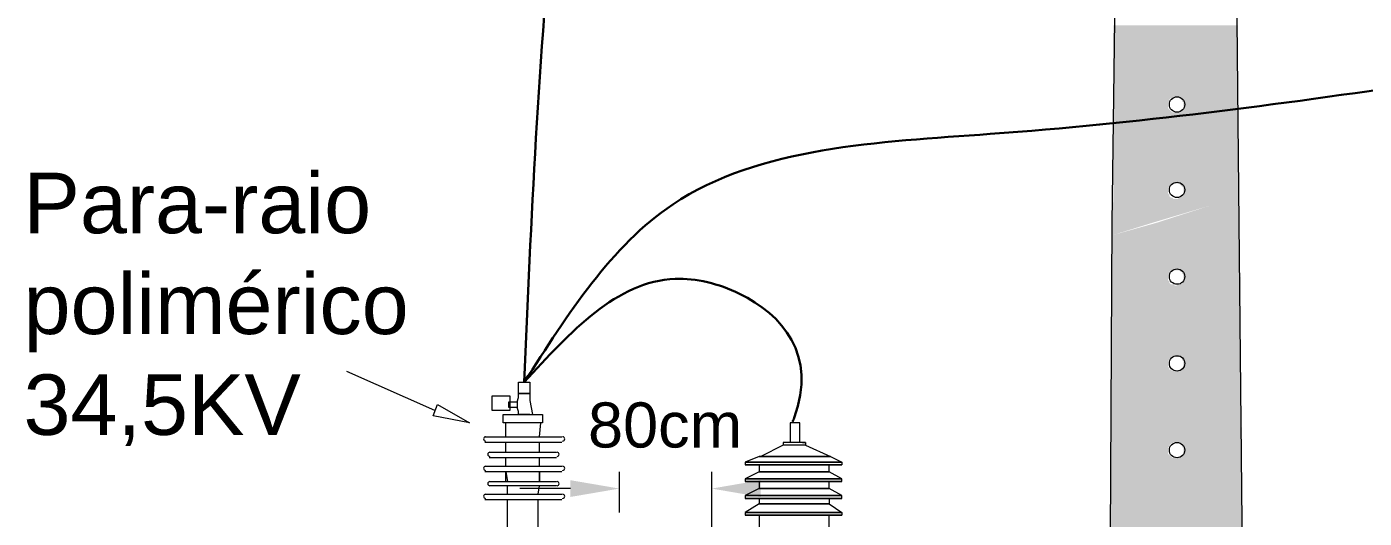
# Model space of a CAD drawing. Header units: millimetres. Extents: x 3949 to 6037, y -1956 to 1273.
# Drawn here: x 4912.5 to 4959.15, y -1467.75 to -1450.6 of the extents above; entities that cross this region are included whole.
import ezdxf

# ---------------------------------------------------------------- set-up
doc = ezdxf.new("R2010")
doc.units = ezdxf.units.MM
doc.layers.add('PADRÃO DE ENTRADA', color=7, linetype='Continuous', lineweight=0)
doc.styles.add('ARIAL', font='arial.ttf')

msp = doc.modelspace()

# ---------------------------------------------------------------- linework, layer by layer
at = {"layer": 'PADRÃO DE ENTRADA', "lineweight": 5}
for points in [[(4950.452, -1448.02), (4950.452, -1449.485), (4950.354, -1457.442), (4950.257, -1474.92)], [(4955.236, -1501.527), (4954.797, -1457.442), (4954.699, -1448.02), (4954.699, -1448.069)], [(4929.606, -1463.691), (4929.654, -1463.545), (4929.654, -1463.398), (4930.045, -1463.398), (4930.045, -1463.643), (4930.143, -1464.131)], [(4930.045, -1464.131), (4929.654, -1464.131), (4929.654, -1464.033), (4929.606, -1463.887)], [(4929.215, -1464.912), (4929.215, -1464.424)], [(4930.387, -1464.912), (4930.436, -1464.424)], [(4939.467, -1465.107), (4939.467, -1464.424), (4939.126, -1464.424), (4939.126, -1465.107)], [(4939.467, -1464.424), (4939.467, -1464.424)], [(4928.483, -1464.912), (4931.168, -1464.912)], [(4931.168, -1465.107), (4928.483, -1465.107)], [(4928.629, -1465.449), (4930.973, -1465.449)], [(4929.215, -1465.449), (4929.215, -1465.107)], [(4930.387, -1465.449), (4930.387, -1465.107)], [(4939.663, -1465.107), (4939.565, -1465.107), (4939.663, -1465.107), (4939.663, -1465.205), (4939.565, -1465.205), (4939.223, -1465.205), (4939.028, -1465.205), (4938.882, -1465.205), (4938.1, -1465.595), (4938.052, -1465.595), (4938.345, -1465.595), (4939.223, -1465.595), (4938.345, -1465.595), (4938.052, -1465.595), (4937.563, -1465.791), (4937.563, -1465.888), (4937.71, -1465.888), (4937.563, -1465.888)], [(4939.565, -1465.107), (4939.223, -1465.107), (4939.028, -1465.107), (4938.882, -1465.107), (4938.882, -1465.205)], [(4939.028, -1465.107), (4938.882, -1465.107)], [(4939.663, -1465.205), (4940.541, -1465.595), (4940.932, -1465.791), (4940.834, -1465.791), (4940.493, -1465.791), (4940.883, -1465.791), (4940.932, -1465.791), (4940.932, -1465.888), (4940.883, -1465.888), (4940.493, -1465.888), (4940.834, -1465.888), (4940.932, -1465.888)], [(4928.483, -1465.937), (4931.168, -1465.937)], [(4930.973, -1465.644), (4928.629, -1465.644)], [(4929.215, -1465.937), (4929.215, -1465.644)], [(4930.387, -1465.937), (4930.387, -1465.644)], [(4937.563, -1465.791), (4937.71, -1465.791), (4937.563, -1465.791)], [(4938.052, -1465.888), (4938.052, -1466.132), (4938.442, -1466.132), (4939.223, -1466.132), (4938.442, -1466.132), (4938.052, -1466.132), (4937.563, -1466.376), (4937.563, -1466.474), (4937.71, -1466.474), (4937.563, -1466.474)], [(4937.563, -1465.888), (4937.563, -1465.888)], [(4937.71, -1465.791), (4938.1, -1465.791), (4937.71, -1465.791)], [(4938.1, -1465.888), (4937.71, -1465.888), (4938.1, -1465.888)], [(4938.052, -1465.595), (4938.345, -1465.595), (4938.052, -1465.595)], [(4938.296, -1465.595), (4938.1, -1465.595), (4938.296, -1465.595)], [(4939.956, -1465.888), (4939.223, -1465.888), (4938.637, -1465.888), (4938.1, -1465.888), (4938.637, -1465.888), (4939.223, -1465.888), (4938.637, -1465.888)], [(4938.345, -1465.595), (4939.223, -1465.595), (4938.345, -1465.595)], [(4940.2, -1465.595), (4939.223, -1465.595), (4940.2, -1465.595)], [(4939.223, -1465.791), (4939.956, -1465.791), (4939.223, -1465.791)], [(4939.223, -1465.888), (4939.956, -1465.888), (4939.223, -1465.888)], [(4939.956, -1465.791), (4940.493, -1465.791), (4939.956, -1465.791)], [(4940.493, -1465.888), (4939.956, -1465.888), (4940.493, -1465.888)], [(4940.541, -1465.595), (4940.2, -1465.595), (4940.541, -1465.595)], [(4940.932, -1466.474), (4940.932, -1466.376), (4940.883, -1466.376), (4940.493, -1466.376), (4940.834, -1466.376), (4940.932, -1466.376), (4940.493, -1466.132), (4940.493, -1465.888)], [(4931.168, -1466.132), (4928.483, -1466.132)], [(4929.215, -1466.474), (4929.215, -1466.132), (4929.264, -1466.474)], [(4930.387, -1466.132), (4930.387, -1466.474), (4930.387, -1466.132)], [(4933.17, -1467.548), (4933.17, -1466.132)], [(4936.392, -1468.329), (4936.392, -1466.132)], [(4937.563, -1466.376), (4937.563, -1466.376)], [(4937.71, -1466.376), (4937.563, -1466.376), (4937.71, -1466.376)], [(4940.102, -1466.132), (4939.223, -1466.132), (4940.102, -1466.132)], [(4940.493, -1466.376), (4939.956, -1466.376), (4940.493, -1466.376)], [(4940.493, -1466.132), (4940.102, -1466.132), (4940.493, -1466.132)], [(4928.629, -1466.474), (4930.973, -1466.474)], [(4930.973, -1466.621), (4928.629, -1466.621)], [(4929.264, -1466.913), (4929.264, -1466.621)], [(4931.461, -1466.718), (4929.703, -1466.718)], [(4930.338, -1466.913), (4930.387, -1466.621)], [(4938.052, -1466.474), (4938.052, -1466.718), (4938.442, -1466.718), (4939.223, -1466.718), (4938.442, -1466.718), (4938.052, -1466.718), (4937.563, -1466.962), (4937.563, -1467.06), (4937.71, -1467.06), (4937.563, -1467.06)], [(4937.563, -1466.474), (4937.563, -1466.474)], [(4938.1, -1466.474), (4937.71, -1466.474), (4938.1, -1466.474)], [(4939.956, -1466.474), (4939.223, -1466.474), (4938.637, -1466.474), (4938.1, -1466.474), (4938.637, -1466.474), (4939.223, -1466.474), (4938.637, -1466.474)], [(4938.1, -1466.718), (4939.809, -1466.718)], [(4939.223, -1466.474), (4939.956, -1466.474), (4939.223, -1466.474)], [(4940.102, -1466.718), (4939.223, -1466.718), (4940.102, -1466.718)], [(4940.493, -1466.474), (4939.956, -1466.474), (4940.493, -1466.474)], [(4940.493, -1466.718), (4940.102, -1466.718), (4940.493, -1466.718)], [(4940.932, -1467.06), (4940.932, -1466.962), (4940.834, -1466.962), (4940.493, -1466.962), (4940.883, -1466.962), (4940.932, -1466.962), (4940.493, -1466.718), (4940.493, -1466.474), (4940.834, -1466.474), (4940.932, -1466.474), (4940.883, -1466.474), (4940.493, -1466.474)], [(4928.483, -1466.913), (4931.168, -1466.913)], [(4931.168, -1467.109), (4928.483, -1467.109)], [(4930.631, -1468.915), (4929.996, -1468.525), (4929.264, -1468.525), (4929.264, -1467.109)], [(4930.631, -1468.329), (4930.338, -1468.085), (4930.338, -1467.109)], [(4937.563, -1466.962), (4937.563, -1466.962)], [(4937.71, -1466.962), (4937.563, -1466.962), (4937.71, -1466.962)], [(4938.052, -1467.06), (4938.052, -1467.255), (4938.442, -1467.255), (4939.223, -1467.255), (4938.442, -1467.255), (4938.052, -1467.255), (4937.563, -1467.548), (4937.563, -1467.646), (4937.71, -1467.646), (4937.563, -1467.646)], [(4937.563, -1467.06), (4937.563, -1467.06)], [(4938.1, -1466.962), (4937.71, -1466.962), (4938.1, -1466.962)], [(4938.1, -1467.06), (4937.71, -1467.06), (4938.1, -1467.06)], [(4939.956, -1467.06), (4939.223, -1467.06), (4938.637, -1467.06), (4938.1, -1467.06), (4938.637, -1467.06), (4939.223, -1467.06), (4938.637, -1467.06)], [(4939.223, -1467.06), (4939.956, -1467.06), (4939.223, -1467.06)], [(4940.102, -1467.255), (4939.223, -1467.255), (4940.102, -1467.255)], [(4940.493, -1466.962), (4939.956, -1466.962), (4940.493, -1466.962)], [(4940.493, -1467.06), (4939.956, -1467.06), (4940.493, -1467.06)], [(4940.493, -1467.255), (4940.102, -1467.255), (4940.493, -1467.255)], [(4940.493, -1467.06), (4940.883, -1467.06), (4940.932, -1467.06), (4940.834, -1467.06), (4940.493, -1467.06), (4940.493, -1467.255), (4940.932, -1467.548), (4940.834, -1467.548), (4940.493, -1467.548), (4940.883, -1467.548), (4940.932, -1467.548), (4940.932, -1467.646), (4940.883, -1467.646), (4940.493, -1467.646), (4940.834, -1467.646), (4940.932, -1467.646)], [(4937.563, -1467.548), (4937.563, -1467.548)], [(4937.71, -1467.548), (4937.563, -1467.548), (4937.71, -1467.548)], [(4937.563, -1467.646), (4937.563, -1467.646)], [(4938.1, -1467.646), (4937.71, -1467.646), (4938.1, -1467.646)], [(4938.052, -1467.646), (4938.052, -1468.573)], [(4939.956, -1467.646), (4939.223, -1467.646), (4938.637, -1467.646), (4938.1, -1467.646), (4938.637, -1467.646), (4939.223, -1467.646), (4938.637, -1467.646)], [(4939.223, -1467.646), (4939.956, -1467.646), (4939.223, -1467.646)], [(4940.493, -1467.548), (4939.956, -1467.548), (4940.493, -1467.548)], [(4940.493, -1467.646), (4939.956, -1467.646), (4940.493, -1467.646)], [(4940.493, -1468.573), (4940.493, -1467.646)]]:
    msp.add_lwpolyline(points, dxfattribs=at)
at = {"layer": 'PADRÃO DE ENTRADA', "color": 150, "lineweight": 5, "true_color": 0x007eff}
msp.add_lwpolyline([(4923.65, -1462.617), (4926.725, -1463.984)], dxfattribs=at)
at = {"layer": 'PADRÃO DE ENTRADA', "lineweight": 5}
for points in [[(4929.654, -1463.008), (4930.045, -1463.008), (4930.045, -1463.398), (4929.654, -1463.398)], [(4928.727, -1463.984), (4929.362, -1463.984), (4929.362, -1463.496), (4928.727, -1463.496)], [(4929.313, -1463.691), (4929.606, -1463.691), (4929.606, -1463.887), (4929.313, -1463.887)], [(4930.484, -1464.424), (4929.117, -1464.424), (4929.117, -1464.131), (4930.484, -1464.131)], [(4938.1, -1465.595), (4938.296, -1465.595), (4938.1, -1465.595), (4938.052, -1465.595)], [(4938.637, -1465.791), (4939.223, -1465.791), (4938.637, -1465.791), (4938.1, -1465.791)], [(4938.1, -1466.376), (4937.71, -1466.376)], [(4939.956, -1466.376), (4939.223, -1466.376), (4938.637, -1466.376), (4938.1, -1466.376), (4938.637, -1466.376), (4939.223, -1466.376)], [(4939.956, -1466.962), (4939.223, -1466.962), (4938.637, -1466.962), (4938.1, -1466.962), (4938.637, -1466.962), (4939.223, -1466.962)], [(4938.1, -1467.548), (4937.71, -1467.548)], [(4939.956, -1467.548), (4939.223, -1467.548), (4938.637, -1467.548), (4938.1, -1467.548), (4938.637, -1467.548), (4939.223, -1467.548)]]:
    msp.add_lwpolyline(points, close=True, dxfattribs=at)
at = {"layer": 'PADRÃO DE ENTRADA', "color": 150, "lineweight": 5, "true_color": 0x007eff}
msp.add_lwpolyline([(4926.823, -1463.789), (4927.946, -1464.424), (4926.676, -1464.18)], close=True, dxfattribs=at)
at = {"layer": 'PADRÃO DE ENTRADA', "lineweight": 5}
for centre in [(4952.624, -1453.317), (4952.624, -1456.295), (4952.624, -1459.322), (4952.624, -1462.349), (4952.624, -1465.376)]:
    msp.add_circle(centre, 0.268, dxfattribs=at)
for centre, start, end in [((4928.507, -1464.985), 90.0209, 269.9791), ((4931.192, -1464.985), 270.0209, 89.9791), ((4928.654, -1465.522), 90.0209, 269.9791), ((4930.997, -1465.522), 270.0209, 89.9791), ((4928.507, -1466.01), 90.0209, 269.9791), ((4931.192, -1466.01), 270.0209, 89.9791), ((4928.654, -1466.547), 90.0209, 269.9791), ((4930.997, -1466.547), 270.0209, 89.9791), ((4928.507, -1466.987), 90.0209, 269.9791), ((4931.192, -1466.987), 270.0209, 89.9791)]:
    msp.add_arc(centre, 0.0733, start, end, dxfattribs=at)
at = {"layer": 'PADRÃO DE ENTRADA', "lineweight": 30}
for points in [[(4982.307, -1424), (4980.084, -1423.512), (4978.843, -1420.239), (4977.676, -1410.321), (4977.165, -1409.883), (4972.86, -1409.154), (4956.004, -1408.862), (4948.479, -1409.717), (4946.015, -1410.394), (4934.291, -1427.966), (4929.85, -1463.008)], [(4982.307, -1424), (4979.097, -1433.889), (4976.473, -1446.653), (4961.315, -1452.556), (4946.104, -1454.344), (4935.032, -1456.803), (4929.85, -1463.008)], [(4929.85, -1463.008), (4935.115, -1459.402), (4937.359, -1459.917), (4939.272, -1464.246), (4939.223, -1464.375), (4939.272, -1464.246)]]:
    msp.add_spline(points, degree=3, dxfattribs=at)
at = {"layer": 'PADRÃO DE ENTRADA', "color": 8}
for points in [[(4954.748, -1450.559), (4950.403, -1450.559), (4954.748, -1453.048)], [(4950.403, -1450.559), (4954.748, -1453.048), (4950.403, -1453.048)], [(4952.502, -1453.048), (4952.502, -1453.048), (4950.403, -1453.048)], [(4952.502, -1453.048), (4950.403, -1453.048), (4952.551, -1453.048)], [(4952.502, -1453.048), (4950.403, -1453.048), (4952.454, -1453.097)], [(4950.403, -1453.048), (4952.454, -1453.097), (4950.403, -1453.097)], [(4952.405, -1453.097), (4952.405, -1453.097), (4950.403, -1453.097)], [(4952.405, -1453.097), (4950.403, -1453.097), (4952.454, -1453.097)], [(4952.405, -1453.097), (4950.403, -1453.097), (4952.356, -1453.146)], [(4950.403, -1453.097), (4952.356, -1453.146), (4950.403, -1453.146)], [(4952.356, -1453.146), (4950.403, -1453.146), (4952.356, -1453.195)], [(4950.403, -1453.146), (4952.356, -1453.195), (4950.403, -1453.195)], [(4952.356, -1453.195), (4950.403, -1453.195), (4952.307, -1453.244)], [(4950.403, -1453.195), (4952.307, -1453.244), (4950.403, -1453.244)], [(4952.307, -1453.244), (4950.403, -1453.244), (4952.307, -1453.293)], [(4950.403, -1453.244), (4952.307, -1453.293), (4950.403, -1453.293)], [(4952.307, -1453.293), (4950.403, -1453.293), (4952.307, -1453.341)], [(4950.403, -1453.293), (4952.307, -1453.341), (4950.403, -1453.341)], [(4952.307, -1453.341), (4950.403, -1453.341), (4952.307, -1453.39)], [(4950.403, -1453.341), (4952.307, -1453.39), (4950.403, -1453.39)], [(4952.6, -1453.048), (4954.748, -1453.048), (4952.649, -1453.048)], [(4954.748, -1453.048), (4952.649, -1453.048), (4954.748, -1453.097)], [(4952.649, -1453.048), (4954.748, -1453.097), (4952.698, -1453.097)], [(4952.698, -1453.097), (4954.748, -1453.097), (4952.747, -1453.097)], [(4954.748, -1453.097), (4952.747, -1453.097), (4954.748, -1453.146)], [(4952.747, -1453.097), (4954.748, -1453.146), (4952.795, -1453.146)], [(4954.748, -1453.146), (4952.795, -1453.146), (4954.748, -1453.195)], [(4952.795, -1453.146), (4954.748, -1453.195), (4952.795, -1453.195)], [(4954.748, -1453.195), (4952.795, -1453.195), (4954.748, -1453.244)], [(4952.795, -1453.195), (4954.748, -1453.244), (4952.844, -1453.244)], [(4954.748, -1453.244), (4952.844, -1453.244), (4954.748, -1453.293)], [(4952.844, -1453.244), (4954.748, -1453.293), (4952.844, -1453.293)], [(4954.748, -1453.293), (4952.844, -1453.293), (4954.748, -1453.341)], [(4952.844, -1453.293), (4954.748, -1453.341), (4952.844, -1453.341)], [(4954.748, -1453.341), (4952.844, -1453.341), (4954.748, -1453.39)], [(4952.844, -1453.341), (4954.748, -1453.39), (4952.844, -1453.39)], [(4952.307, -1453.39), (4950.403, -1453.39), (4952.307, -1453.439)], [(4950.403, -1453.39), (4952.307, -1453.439), (4950.403, -1453.439)], [(4952.307, -1453.439), (4950.403, -1453.439), (4952.356, -1453.488)], [(4950.403, -1453.439), (4952.356, -1453.488), (4950.403, -1453.488)], [(4950.403, -1453.488), (4952.356, -1453.488), (4952.356, -1453.488)], [(4952.356, -1453.488), (4952.356, -1453.488), (4950.403, -1453.488)], [(4952.356, -1453.488), (4950.403, -1453.488), (4952.405, -1453.537)], [(4950.403, -1453.488), (4952.405, -1453.537), (4950.403, -1453.537)], [(4952.405, -1453.537), (4950.403, -1453.537), (4952.454, -1453.585)], [(4950.403, -1453.537), (4952.454, -1453.585), (4950.403, -1453.585)], [(4952.502, -1453.585), (4952.502, -1453.585), (4950.403, -1453.585)], [(4952.502, -1453.585), (4950.403, -1453.585), (4952.454, -1453.585)], [(4952.551, -1453.585), (4952.551, -1453.585), (4950.403, -1453.585)], [(4952.551, -1453.585), (4950.403, -1453.585), (4952.502, -1453.585)], [(4954.748, -1453.585), (4950.403, -1453.585), (4954.797, -1456.075)], [(4950.403, -1453.585), (4954.797, -1456.075), (4950.403, -1456.075)], [(4952.747, -1453.537), (4954.748, -1453.585), (4952.698, -1453.585)], [(4952.795, -1453.488), (4954.748, -1453.537), (4952.747, -1453.537)], [(4954.748, -1453.537), (4952.747, -1453.537), (4954.748, -1453.585)], [(4952.844, -1453.439), (4954.748, -1453.488), (4952.795, -1453.488)], [(4952.795, -1453.488), (4954.748, -1453.488), (4954.748, -1453.488)], [(4954.748, -1453.488), (4954.748, -1453.488), (4952.795, -1453.488)], [(4954.748, -1453.488), (4952.795, -1453.488), (4954.748, -1453.537)], [(4954.748, -1453.39), (4952.844, -1453.39), (4954.748, -1453.439)], [(4952.844, -1453.39), (4954.748, -1453.439), (4952.844, -1453.439)], [(4954.748, -1453.439), (4952.844, -1453.439), (4954.748, -1453.488)], [(4952.502, -1456.075), (4952.502, -1456.075), (4950.403, -1456.075)], [(4952.502, -1456.075), (4950.403, -1456.075), (4952.551, -1456.075)], [(4952.454, -1456.075), (4952.454, -1456.075), (4950.403, -1456.075)], [(4952.454, -1456.075), (4950.403, -1456.075), (4952.502, -1456.075)], [(4952.454, -1456.075), (4950.403, -1456.075), (4952.405, -1456.124)], [(4950.403, -1456.075), (4952.405, -1456.124), (4950.403, -1456.124)], [(4952.405, -1456.124), (4950.403, -1456.124), (4952.356, -1456.173)], [(4950.403, -1456.124), (4952.356, -1456.173), (4950.403, -1456.173)], [(4952.6, -1456.075), (4954.797, -1456.075), (4952.649, -1456.075)], [(4952.649, -1456.075), (4954.797, -1456.075), (4952.698, -1456.075)], [(4954.797, -1456.075), (4952.698, -1456.075), (4954.797, -1456.124)], [(4952.698, -1456.075), (4954.797, -1456.124), (4952.747, -1456.124)], [(4954.797, -1456.124), (4952.747, -1456.124), (4954.797, -1456.173)], [(4952.747, -1456.124), (4954.797, -1456.173), (4952.795, -1456.173)], [(4950.403, -1456.173), (4952.356, -1456.173), (4952.356, -1456.173)], [(4952.356, -1456.173), (4952.356, -1456.173), (4950.403, -1456.173)], [(4952.356, -1456.173), (4950.403, -1456.173), (4952.307, -1456.222)], [(4950.403, -1456.173), (4952.307, -1456.222), (4950.403, -1456.222)], [(4952.307, -1456.222), (4950.403, -1456.222), (4952.307, -1456.271)], [(4950.403, -1456.222), (4952.307, -1456.271), (4950.403, -1456.271)], [(4952.307, -1456.271), (4950.403, -1456.271), (4952.307, -1456.319)], [(4950.403, -1456.271), (4952.307, -1456.319), (4950.403, -1456.319)], [(4952.307, -1456.319), (4950.403, -1456.319), (4952.307, -1456.368)], [(4950.403, -1456.319), (4952.307, -1456.368), (4950.403, -1456.368)], [(4952.307, -1456.368), (4950.403, -1456.368), (4952.307, -1456.417)], [(4950.403, -1456.368), (4952.307, -1456.417), (4950.403, -1456.417)], [(4952.307, -1456.417), (4950.403, -1456.417), (4952.356, -1456.466)], [(4950.403, -1456.417), (4952.356, -1456.466), (4950.403, -1456.466)], [(4952.356, -1456.466), (4950.403, -1456.466), (4952.356, -1456.515)], [(4950.403, -1456.466), (4952.356, -1456.515), (4950.403, -1456.515)], [(4952.356, -1456.515), (4950.403, -1456.515), (4952.405, -1456.564)], [(4950.403, -1456.515), (4952.405, -1456.564), (4950.403, -1456.564)], [(4952.454, -1456.564), (4952.454, -1456.564), (4950.403, -1456.564)], [(4952.454, -1456.564), (4950.403, -1456.564), (4952.405, -1456.564)], [(4952.454, -1456.564), (4950.403, -1456.564), (4952.502, -1456.612)], [(4950.403, -1456.564), (4952.502, -1456.612), (4950.403, -1456.612)], [(4954.797, -1456.515), (4954.797, -1457.442), (4951.917, -1457.442)], [(4952.698, -1456.564), (4954.602, -1456.612), (4952.649, -1456.612)], [(4952.747, -1456.564), (4954.651, -1456.564), (4952.698, -1456.564)], [(4954.651, -1456.564), (4952.698, -1456.564), (4954.602, -1456.612)], [(4952.795, -1456.515), (4954.797, -1456.515), (4952.747, -1456.515)], [(4954.797, -1456.515), (4952.747, -1456.515), (4954.748, -1456.564)], [(4952.747, -1456.515), (4954.748, -1456.564), (4952.747, -1456.564)], [(4954.748, -1456.564), (4952.747, -1456.564), (4954.651, -1456.564)], [(4952.795, -1456.173), (4954.797, -1456.173), (4954.797, -1456.173)], [(4954.797, -1456.173), (4954.797, -1456.173), (4952.795, -1456.173)], [(4954.797, -1456.173), (4952.795, -1456.173), (4954.797, -1456.222)], [(4952.795, -1456.173), (4954.797, -1456.222), (4952.844, -1456.222)], [(4952.844, -1456.417), (4954.797, -1456.466), (4952.795, -1456.466)], [(4954.797, -1456.466), (4952.795, -1456.466), (4954.797, -1456.515)], [(4952.795, -1456.466), (4954.797, -1456.515), (4952.795, -1456.515)], [(4954.797, -1456.222), (4952.844, -1456.222), (4954.797, -1456.271)], [(4952.844, -1456.222), (4954.797, -1456.271), (4952.844, -1456.271)], [(4954.797, -1456.271), (4952.844, -1456.271), (4954.797, -1456.319)], [(4952.844, -1456.271), (4954.797, -1456.319), (4952.844, -1456.319)], [(4954.797, -1456.319), (4952.844, -1456.319), (4954.797, -1456.368)], [(4952.844, -1456.319), (4954.797, -1456.368), (4952.844, -1456.368)], [(4954.797, -1456.368), (4952.844, -1456.368), (4954.797, -1456.417)], [(4952.844, -1456.368), (4954.797, -1456.417), (4952.844, -1456.417)], [(4954.797, -1456.417), (4952.844, -1456.417), (4954.797, -1456.466)], [(4950.403, -1456.612), (4951.77, -1457.442), (4950.354, -1457.442)], [(4952.551, -1456.612), (4952.551, -1456.612), (4950.403, -1456.612)], [(4952.551, -1456.612), (4950.403, -1456.612), (4952.502, -1456.612)], [(4954.553, -1456.612), (4950.403, -1456.612), (4951.77, -1457.442)], [(4952.649, -1456.612), (4954.553, -1456.612), (4952.6, -1456.612)], [(4954.602, -1456.612), (4952.649, -1456.612), (4954.553, -1456.612)], [(4951.917, -1457.442), (4954.797, -1457.882), (4950.354, -1457.882)], [(4950.354, -1457.882), (4950.354, -1457.442), (4951.77, -1457.442)], [(4954.797, -1457.442), (4951.917, -1457.442), (4954.797, -1457.882)], [(4954.797, -1457.882), (4950.354, -1457.882), (4954.797, -1459.102)], [(4950.354, -1457.882), (4954.797, -1459.102), (4950.354, -1459.102)], [(4952.502, -1459.102), (4952.502, -1459.102), (4950.354, -1459.102)], [(4952.502, -1459.102), (4950.354, -1459.102), (4952.551, -1459.102)], [(4952.454, -1459.102), (4952.454, -1459.102), (4950.354, -1459.102)], [(4952.454, -1459.102), (4950.354, -1459.102), (4952.502, -1459.102)], [(4952.454, -1459.102), (4950.354, -1459.102), (4952.405, -1459.151)], [(4950.354, -1459.102), (4952.405, -1459.151), (4950.354, -1459.151)], [(4952.356, -1459.151), (4952.356, -1459.151), (4950.354, -1459.151)], [(4952.356, -1459.151), (4950.354, -1459.151), (4952.405, -1459.151)], [(4952.356, -1459.151), (4950.354, -1459.151), (4952.356, -1459.2)], [(4950.354, -1459.151), (4952.356, -1459.2), (4950.354, -1459.2)], [(4952.356, -1459.2), (4950.354, -1459.2), (4952.307, -1459.249)], [(4950.354, -1459.2), (4952.307, -1459.249), (4950.354, -1459.249)], [(4952.307, -1459.249), (4950.354, -1459.249), (4952.307, -1459.297)], [(4950.354, -1459.249), (4952.307, -1459.297), (4950.354, -1459.297)], [(4952.307, -1459.297), (4950.354, -1459.297), (4952.307, -1459.346)], [(4950.354, -1459.297), (4952.307, -1459.346), (4950.354, -1459.346)], [(4952.307, -1459.346), (4950.354, -1459.346), (4952.307, -1459.395)], [(4950.354, -1459.346), (4952.307, -1459.395), (4950.354, -1459.395)], [(4952.307, -1459.395), (4950.354, -1459.395), (4952.307, -1459.444)], [(4950.354, -1459.395), (4952.307, -1459.444), (4950.354, -1459.444)], [(4952.6, -1459.102), (4954.797, -1459.102), (4952.649, -1459.102)], [(4952.649, -1459.102), (4954.797, -1459.102), (4952.698, -1459.102)], [(4954.797, -1459.102), (4952.698, -1459.102), (4954.797, -1459.151)], [(4952.698, -1459.102), (4954.797, -1459.151), (4952.747, -1459.151)], [(4952.747, -1459.151), (4954.797, -1459.151), (4952.795, -1459.151)], [(4954.797, -1459.151), (4952.795, -1459.151), (4954.797, -1459.2)], [(4952.795, -1459.151), (4954.797, -1459.2), (4952.795, -1459.2)], [(4954.797, -1459.2), (4952.795, -1459.2), (4954.797, -1459.249)], [(4952.795, -1459.2), (4954.797, -1459.249), (4952.844, -1459.249)], [(4954.797, -1459.249), (4952.844, -1459.249), (4954.797, -1459.297)], [(4952.844, -1459.249), (4954.797, -1459.297), (4952.844, -1459.297)], [(4954.797, -1459.297), (4952.844, -1459.297), (4954.846, -1459.346)], [(4952.844, -1459.297), (4954.846, -1459.346), (4952.844, -1459.346)], [(4954.846, -1459.346), (4952.844, -1459.346), (4954.846, -1459.395)], [(4952.844, -1459.346), (4954.846, -1459.395), (4952.844, -1459.395)], [(4954.846, -1459.395), (4952.844, -1459.395), (4954.846, -1459.444)], [(4952.844, -1459.395), (4954.846, -1459.444), (4952.844, -1459.444)], [(4952.307, -1459.444), (4950.354, -1459.444), (4952.356, -1459.493)], [(4950.354, -1459.444), (4952.356, -1459.493), (4950.354, -1459.493)], [(4952.356, -1459.493), (4950.354, -1459.493), (4952.356, -1459.542)], [(4950.354, -1459.493), (4952.356, -1459.542), (4950.354, -1459.542)], [(4952.356, -1459.542), (4950.354, -1459.542), (4952.405, -1459.59)], [(4950.354, -1459.542), (4952.405, -1459.59), (4950.354, -1459.59)], [(4952.454, -1459.59), (4952.454, -1459.59), (4950.354, -1459.59)], [(4952.454, -1459.59), (4950.354, -1459.59), (4952.405, -1459.59)], [(4952.502, -1459.59), (4952.502, -1459.59), (4950.354, -1459.59)], [(4952.502, -1459.59), (4950.354, -1459.59), (4952.454, -1459.59)], [(4952.502, -1459.59), (4950.354, -1459.59), (4952.551, -1459.639)], [(4950.354, -1459.59), (4952.551, -1459.639), (4950.354, -1459.639)], [(4954.846, -1459.639), (4950.354, -1459.639), (4954.846, -1462.08)], [(4950.354, -1459.639), (4954.846, -1462.08), (4950.354, -1462.08)], [(4952.649, -1459.59), (4954.846, -1459.639), (4952.6, -1459.639)], [(4952.698, -1459.59), (4954.846, -1459.59), (4952.649, -1459.59)], [(4954.846, -1459.59), (4952.649, -1459.59), (4954.846, -1459.639)], [(4952.747, -1459.59), (4954.846, -1459.59), (4952.698, -1459.59)], [(4952.795, -1459.542), (4954.846, -1459.59), (4952.747, -1459.59)], [(4952.844, -1459.444), (4954.846, -1459.493), (4952.795, -1459.493)], [(4954.846, -1459.493), (4952.795, -1459.493), (4954.846, -1459.542)], [(4952.795, -1459.493), (4954.846, -1459.542), (4952.795, -1459.542)], [(4954.846, -1459.542), (4952.795, -1459.542), (4954.846, -1459.59)], [(4954.846, -1459.444), (4952.844, -1459.444), (4954.846, -1459.493)], [(4952.551, -1462.08), (4950.354, -1462.08), (4952.502, -1462.129)], [(4950.354, -1462.08), (4952.502, -1462.129), (4950.354, -1462.129)], [(4952.454, -1462.129), (4952.454, -1462.129), (4950.354, -1462.129)], [(4952.454, -1462.129), (4950.354, -1462.129), (4952.502, -1462.129)], [(4952.405, -1462.129), (4952.405, -1462.129), (4950.354, -1462.129)], [(4952.405, -1462.129), (4950.354, -1462.129), (4952.454, -1462.129)], [(4952.405, -1462.129), (4950.354, -1462.129), (4952.356, -1462.178)], [(4950.354, -1462.129), (4952.356, -1462.178), (4950.354, -1462.178)], [(4952.356, -1462.178), (4950.354, -1462.178), (4952.356, -1462.227)], [(4950.354, -1462.178), (4952.356, -1462.227), (4950.354, -1462.227)], [(4954.846, -1462.08), (4952.6, -1462.08), (4954.846, -1462.129)], [(4952.6, -1462.08), (4954.846, -1462.129), (4952.649, -1462.129)], [(4952.649, -1462.129), (4954.846, -1462.129), (4952.698, -1462.129)], [(4952.698, -1462.129), (4954.846, -1462.129), (4952.747, -1462.129)], [(4954.846, -1462.129), (4952.747, -1462.129), (4954.846, -1462.178)], [(4952.747, -1462.129), (4954.846, -1462.178), (4952.795, -1462.178)], [(4954.846, -1462.178), (4952.795, -1462.178), (4954.846, -1462.227)], [(4952.795, -1462.178), (4954.846, -1462.227), (4952.795, -1462.227)], [(4950.354, -1462.617), (4954.895, -1465.107), (4950.306, -1465.107)], [(4952.356, -1462.227), (4950.354, -1462.227), (4952.307, -1462.276)], [(4950.354, -1462.227), (4952.307, -1462.276), (4950.354, -1462.276)], [(4952.307, -1462.276), (4950.354, -1462.276), (4952.307, -1462.324)], [(4950.354, -1462.276), (4952.307, -1462.324), (4950.354, -1462.324)], [(4952.307, -1462.324), (4950.354, -1462.324), (4952.307, -1462.373)], [(4950.354, -1462.324), (4952.307, -1462.373), (4950.354, -1462.373)], [(4952.307, -1462.373), (4950.354, -1462.373), (4952.307, -1462.422)], [(4950.354, -1462.373), (4952.307, -1462.422), (4950.354, -1462.422)], [(4952.307, -1462.422), (4950.354, -1462.422), (4952.307, -1462.471)], [(4950.354, -1462.422), (4952.307, -1462.471), (4950.354, -1462.471)], [(4952.307, -1462.471), (4950.354, -1462.471), (4952.356, -1462.52)], [(4950.354, -1462.471), (4952.356, -1462.52), (4950.354, -1462.52)], [(4952.356, -1462.52), (4950.354, -1462.52), (4952.356, -1462.568)], [(4950.354, -1462.52), (4952.356, -1462.568), (4950.354, -1462.568)], [(4952.405, -1462.568), (4952.405, -1462.568), (4950.354, -1462.568)], [(4952.405, -1462.568), (4950.354, -1462.568), (4952.356, -1462.568)], [(4952.405, -1462.568), (4950.354, -1462.568), (4952.454, -1462.617)], [(4950.354, -1462.568), (4952.454, -1462.617), (4950.354, -1462.617)], [(4952.502, -1462.617), (4952.502, -1462.617), (4950.354, -1462.617)], [(4952.502, -1462.617), (4950.354, -1462.617), (4952.454, -1462.617)], [(4952.551, -1462.617), (4952.551, -1462.617), (4950.354, -1462.617)], [(4952.551, -1462.617), (4950.354, -1462.617), (4952.502, -1462.617)], [(4954.846, -1462.617), (4950.354, -1462.617), (4954.895, -1465.107)], [(4952.649, -1462.617), (4954.846, -1462.617), (4952.6, -1462.617)], [(4952.698, -1462.617), (4954.846, -1462.617), (4952.649, -1462.617)], [(4952.747, -1462.568), (4954.846, -1462.617), (4952.698, -1462.617)], [(4952.795, -1462.568), (4954.846, -1462.568), (4952.747, -1462.568)], [(4954.846, -1462.568), (4952.747, -1462.568), (4954.846, -1462.617)], [(4954.846, -1462.227), (4952.795, -1462.227), (4954.846, -1462.276)], [(4952.795, -1462.227), (4954.846, -1462.276), (4952.844, -1462.276)], [(4952.844, -1462.471), (4954.846, -1462.52), (4952.795, -1462.52)], [(4954.846, -1462.52), (4952.795, -1462.52), (4954.846, -1462.568)], [(4952.795, -1462.52), (4954.846, -1462.568), (4952.795, -1462.568)], [(4954.846, -1462.276), (4952.844, -1462.276), (4954.846, -1462.324)], [(4952.844, -1462.276), (4954.846, -1462.324), (4952.844, -1462.324)], [(4954.846, -1462.324), (4952.844, -1462.324), (4954.846, -1462.373)], [(4952.844, -1462.324), (4954.846, -1462.373), (4952.844, -1462.373)], [(4954.846, -1462.373), (4952.844, -1462.373), (4954.846, -1462.422)], [(4952.844, -1462.373), (4954.846, -1462.422), (4952.844, -1462.422)], [(4954.846, -1462.422), (4952.844, -1462.422), (4954.846, -1462.471)], [(4952.844, -1462.422), (4954.846, -1462.471), (4952.844, -1462.471)], [(4954.846, -1462.471), (4952.844, -1462.471), (4954.846, -1462.52)], [(4952.502, -1465.107), (4952.502, -1465.107), (4950.306, -1465.107)], [(4952.502, -1465.107), (4950.306, -1465.107), (4952.551, -1465.107)], [(4952.502, -1465.107), (4950.306, -1465.107), (4952.454, -1465.156)], [(4950.306, -1465.107), (4952.454, -1465.156), (4950.306, -1465.156)], [(4952.405, -1465.156), (4952.405, -1465.156), (4950.306, -1465.156)], [(4952.405, -1465.156), (4950.306, -1465.156), (4952.454, -1465.156)], [(4952.405, -1465.156), (4950.306, -1465.156), (4952.356, -1465.205)], [(4950.306, -1465.156), (4952.356, -1465.205), (4950.306, -1465.205)], [(4952.356, -1465.205), (4950.306, -1465.205), (4952.356, -1465.254)], [(4950.306, -1465.205), (4952.356, -1465.254), (4950.306, -1465.254)], [(4952.356, -1465.254), (4950.306, -1465.254), (4952.307, -1465.302)], [(4950.306, -1465.254), (4952.307, -1465.302), (4950.306, -1465.302)], [(4952.307, -1465.302), (4950.306, -1465.302), (4952.307, -1465.351)], [(4950.306, -1465.302), (4952.307, -1465.351), (4950.306, -1465.351)], [(4952.307, -1465.351), (4950.306, -1465.351), (4952.307, -1465.4)], [(4950.306, -1465.351), (4952.307, -1465.4), (4950.306, -1465.4)], [(4952.307, -1465.4), (4950.306, -1465.4), (4952.307, -1465.449)], [(4950.306, -1465.4), (4952.307, -1465.449), (4950.306, -1465.449)], [(4952.307, -1465.449), (4950.306, -1465.449), (4952.307, -1465.498)], [(4950.306, -1465.449), (4952.307, -1465.498), (4950.306, -1465.498)], [(4952.6, -1465.107), (4954.895, -1465.107), (4952.649, -1465.107)], [(4954.895, -1465.107), (4952.649, -1465.107), (4954.895, -1465.156)], [(4952.649, -1465.107), (4954.895, -1465.156), (4952.698, -1465.156)], [(4952.698, -1465.156), (4954.895, -1465.156), (4952.747, -1465.156)], [(4954.895, -1465.156), (4952.747, -1465.156), (4954.895, -1465.205)], [(4952.747, -1465.156), (4954.895, -1465.205), (4952.795, -1465.205)], [(4954.895, -1465.205), (4952.795, -1465.205), (4954.895, -1465.254)], [(4952.795, -1465.205), (4954.895, -1465.254), (4952.795, -1465.254)], [(4954.895, -1465.254), (4952.795, -1465.254), (4954.895, -1465.302)], [(4952.795, -1465.254), (4954.895, -1465.302), (4952.844, -1465.302)], [(4954.895, -1465.302), (4952.844, -1465.302), (4954.895, -1465.351)], [(4952.844, -1465.302), (4954.895, -1465.351), (4952.844, -1465.351)], [(4954.895, -1465.351), (4952.844, -1465.351), (4954.895, -1465.4)], [(4952.844, -1465.351), (4954.895, -1465.4), (4952.844, -1465.4)], [(4954.895, -1465.4), (4952.844, -1465.4), (4954.895, -1465.449)], [(4952.844, -1465.4), (4954.895, -1465.449), (4952.844, -1465.449)], [(4954.895, -1465.449), (4952.844, -1465.449), (4954.895, -1465.498)], [(4952.844, -1465.449), (4954.895, -1465.498), (4952.844, -1465.498)], [(4952.307, -1465.498), (4950.306, -1465.498), (4952.356, -1465.547)], [(4950.306, -1465.498), (4952.356, -1465.547), (4950.306, -1465.547)], [(4950.306, -1465.547), (4952.356, -1465.547), (4952.356, -1465.547)], [(4952.356, -1465.547), (4952.356, -1465.547), (4950.306, -1465.547)], [(4952.356, -1465.547), (4950.306, -1465.547), (4952.405, -1465.595)], [(4950.306, -1465.547), (4952.405, -1465.595), (4950.306, -1465.595)], [(4952.405, -1465.595), (4950.306, -1465.595), (4952.454, -1465.644)], [(4950.306, -1465.595), (4952.454, -1465.644), (4950.306, -1465.644)], [(4952.502, -1465.644), (4952.502, -1465.644), (4950.306, -1465.644)], [(4952.502, -1465.644), (4950.306, -1465.644), (4952.454, -1465.644)], [(4952.551, -1465.644), (4952.551, -1465.644), (4950.306, -1465.644)], [(4952.551, -1465.644), (4950.306, -1465.644), (4952.502, -1465.644)], [(4954.895, -1465.644), (4950.306, -1465.644), (4954.895, -1468.134)], [(4950.306, -1465.644), (4954.895, -1468.134), (4950.306, -1468.134)], [(4952.649, -1465.644), (4954.895, -1465.644), (4952.6, -1465.644)], [(4952.698, -1465.644), (4954.895, -1465.644), (4952.649, -1465.644)], [(4952.747, -1465.595), (4954.895, -1465.644), (4952.698, -1465.644)], [(4952.795, -1465.547), (4954.895, -1465.595), (4952.747, -1465.595)], [(4954.895, -1465.595), (4952.747, -1465.595), (4954.895, -1465.644)], [(4952.844, -1465.498), (4954.895, -1465.547), (4952.795, -1465.547)], [(4952.795, -1465.547), (4954.895, -1465.547), (4954.895, -1465.547)], [(4954.895, -1465.547), (4954.895, -1465.547), (4952.795, -1465.547)], [(4954.895, -1465.547), (4952.795, -1465.547), (4954.895, -1465.595)], [(4954.895, -1465.498), (4952.844, -1465.498), (4954.895, -1465.547)]]:
    msp.add_solid(points, dxfattribs=at)
at = {"layer": 'PADRÃO DE ENTRADA', "transparency": 33554559}
for points in [[(4952.649, -1453.585), (4954.748, -1453.585), (4952.6, -1453.585)], [(4952.698, -1453.585), (4954.748, -1453.585), (4952.649, -1453.585)], [(4950.354, -1457.882), (4950.354, -1457.882), (4950.354, -1457.442)], [(4931.461, -1466.425), (4931.461, -1467.011), (4933.17, -1466.718)], [(4938.1, -1466.425), (4938.1, -1467.011), (4936.392, -1466.718)]]:
    msp.add_solid(points, dxfattribs=at)

# ---------------------------------------------------------------- texts
at = {"layer": 'PADRÃO DE ENTRADA', "color": 30, "attachment_point": 1, "style": 'ARIAL'}
for s, insert, char_height, width in [('Para-raio polimérico 34,5KV', (4912.386, -1455.697), 2.11077, 22.96197), ('80cm', (4932.077, -1463.712), 1.574, 18.34775)]:
    msp.add_mtext(s, dxfattribs=dict(at, insert=insert, char_height=char_height, width=width))

doc.saveas('drawing.dxf')
